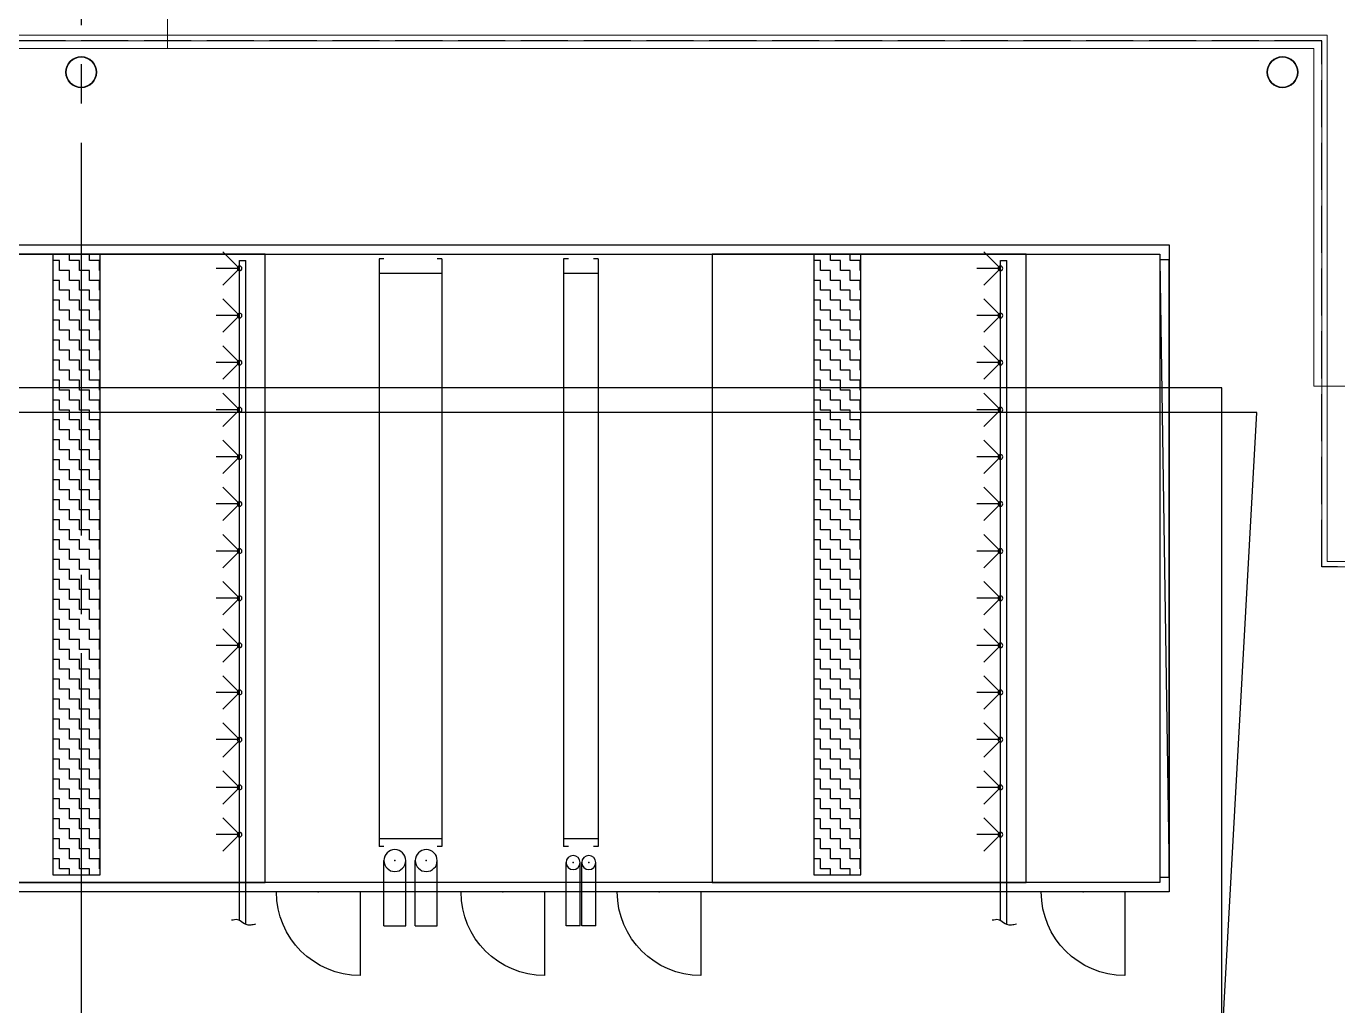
# Model space of a CAD drawing. Extents: x -18489 to 195597, y -1599 to 112111.
# Drawn here: x 11845 to 12680, y -664 to -41 of the extents above; entities that cross this region are included whole.
import ezdxf
from ezdxf.enums import TextEntityAlignment as Align

# ---------------------------------------------------------------- set-up
doc = ezdxf.new("R2010")
doc.units = 0
doc.header["$LTSCALE"] = 100
doc.linetypes.add('X-S-FAB-L10$0$COL-CEN-LIN', pattern=[3.25, 2.5, -0.25, 0.25, -0.25])
doc.linetypes.add('X-S-FAB-L10$0$HIDDEN', pattern=[0.4, 0.3, -0.1])
for name, color, linetype in [('188K-SM-03-F10-ELEC-EQ-Y2257103$0$MAU遮蔽線點料3', 2, 'Continuous'), ('188K-SM-03-F10-ELEC-EQ-Y2257103$0$MAU遮蔽線點料4', 3, 'Continuous'), ('188K-SM-03-F10-MECH-EQ-Y2257103$0$ARW', 151, 'Continuous'), ('X-S-FAB-L10$0$0-DIM-TXT', 8, 'Continuous'), ('X-S-FAB-L10$0$A-OBJE-MEP', 8, 'Continuous'), ('X-S-FAB-L10$0$A-WALL-EX', 8, 'Continuous'), ('X-S-FAB-L10$0$BLOCK', 8, 'Continuous'), ('X-S-FAB-L10$0$CCL', 8, 'X-S-FAB-L10$0$COL-CEN-LIN'), ('X-S-FAB-L10$0$HID', 8, 'X-S-FAB-L10$0$HIDDEN'), ('X-S-FAB-L10$0$S-FNDN', 8, 'Continuous')]:
    doc.layers.add(name, color=color, linetype=linetype)
doc.styles.add('X-S-FAB-L10$0$CHINA', font='simplex.shx', dxfattribs={"width": 0.75, "bigfont": 'chineset.shx'})
doc.styles.add('X-S-FAB-L10$0$Standard', font='', dxfattribs={"width": 0.8})
doc.styles.add('X-S-FAB-L10$0$TG_NOTE_TEXT', font='simplex.shx', dxfattribs={"width": 0.75, "bigfont": 'chineset.shx'})
doc.styles.get('X-S-FAB-L10$0$Standard').set_extended_font_data('Microsoft JhengHei')

# ---------------------------------------------------------------- blocks, each defined once
blk = doc.blocks.new('X-S-FAB-L10$0$FAB2-L05')
at = {"layer": 'X-S-FAB-L10$0$CCL'}
blk.add_line((-14280, 11005), (-14280, 0), dxfattribs=at)
blk = doc.blocks.new('X-S-FAB-L10')
at = {"layer": 'X-S-FAB-L10$0$A-OBJE-MEP', "lineweight": 0, "flags": 128}
for points in [[(11889.5, -70, 1), (11870.5, -70, 1)], [(12654.5, -70, 1), (12635.5, -70, 1)]]:
    blk.add_lwpolyline(points, format="xyb", close=True, dxfattribs=at)
at = {"layer": 'X-S-FAB-L10$0$A-OBJE-MEP', "lineweight": 0}
for centre in [(11880, -70), (12645, -70)]:
    blk.add_circle(centre, 10, dxfattribs=at)
at = {"layer": 'X-S-FAB-L10$0$A-WALL-EX', "lineweight": 0}
for p, q in [((12670, -46.5), (7705, -46.5)), ((12673.5, -46.5), (12670, -46.5)), ((12673.5, -46.5), (12670, -46.5)), ((12673.5, -50), (12673.5, -46.5)), ((12673.5, -381.5), (12673.5, -50)), ((12673.5, -381.5), (12685, -381.5)), ((12673.5, -381.5), (12685, -381.5))]:
    blk.add_line(p, q, dxfattribs=at)
at = {"layer": 'X-S-FAB-L10$0$A-WALL-EX', "lineweight": 0, "flags": 128}
for points in [[(7705, -50), (12670, -50)], [(7705, -50), (12670, -50)], [(7705, -50), (12670, -50)], [(7705, -50), (12670, -50)], [(7705, -50), (12670, -50)], [(7705, -50), (12670, -50)], [(7705, -50), (12670, -50)], [(7705, -50), (12670, -50)], [(12670, -50), (12670, -385)], [(12670, -385), (12673.5, -385)], [(12673.5, -385), (12716.5, -385)]]:
    blk.add_lwpolyline(points, dxfattribs=at)
at = {"layer": 'X-S-FAB-L10$0$HID'}
for p, q in [((12670, -50), (7705, -50)), ((12670, -385), (12670, -50)), ((12720, -385), (12670, -385))]:
    blk.add_line(p, q, dxfattribs=at)
at = {"layer": 'X-S-FAB-L10$0$S-FNDN', "lineweight": 0, "flags": 128}
for points in [[(11935, 9055), (4350, 9055), (4350, 7470), (9330, 7470), (9330, -55), (11935, -55), (11935, 4530), (11070, 4530), (11070, 5003), (11935, 5003)], [(11070, 4530), (11935, 4530), (11935, -55), (12665, -55), (12665, -270), (15175, -270), (15175, -55), (15905, -55), (15905, 4530), (16672.5, 4530), (16672.5, 5003), (15905, 5003), (15905, 9055), (11935, 9055), (11935, 5003), (11070, 5003)]]:
    blk.add_lwpolyline(points, close=True, dxfattribs=at)
at = {"layer": 'X-S-FAB-L10$0$BLOCK'}
blk.add_blockref('X-S-FAB-L10$0$FAB2-L05', (26160, -720), dxfattribs=at)
at = {"style": 'X-S-FAB-L10$0$TG_NOTE_TEXT', "width": 0.5, "flags": 1}
for p in [(7463.301, 9020), (18268.251, 8649), (11197.77, 4800.167), (16485.801, 4800.167), (25420.27, 2635), (13360, 320.001, 0), (7463.301, -33.333)]:
    blk.add_attdef('WH', text='', height=20, dxfattribs=at).set_placement(p, align=Align.BOTTOM_LEFT)
at = {"width": 0.5}
for style, p in [('X-S-FAB-L10$0$TG_NOTE_TEXT', (7585, 9020)), ('X-S-FAB-L10$0$TG_NOTE_TEXT', (18389.95, 8649)), ('X-S-FAB-L10$0$TG_NOTE_TEXT', (11117.5, 4813.5)), ('X-S-FAB-L10$0$TG_NOTE_TEXT', (16607.5, 4813.5)), ('X-S-FAB-L10$0$TG_NOTE_TEXT', (25350, 2635)), ('X-S-FAB-L10$0$Standard', (13129.375, 325.001, 0)), ('X-S-FAB-L10$0$TG_NOTE_TEXT', (7585, -20))]:
    blk.add_attdef('DESC', text='', height=10, dxfattribs=dict(at, style=style)).set_placement(p, align=Align.BOTTOM_LEFT)
for tag, style, p in [('TYPE', 'X-S-FAB-L10$0$TG_NOTE_TEXT', (7619.286, 9020)), ('NO', 'X-S-FAB-L10$0$TG_NOTE_TEXT', (7650.095, 9020)), ('TYPE', 'X-S-FAB-L10$0$TG_NOTE_TEXT', (18424.236, 8649)), ('NO', 'X-S-FAB-L10$0$TG_NOTE_TEXT', (18455.045, 8649)), ('NO', 'X-S-FAB-L10$0$TG_NOTE_TEXT', (11088.595, 4813.5)), ('TYPE', 'X-S-FAB-L10$0$TG_NOTE_TEXT', (11151.786, 4813.5)), ('TYPE', 'X-S-FAB-L10$0$TG_NOTE_TEXT', (16641.786, 4813.5)), ('NO', 'X-S-FAB-L10$0$TG_NOTE_TEXT', (16672.595, 4813.5)), ('NO', 'X-S-FAB-L10$0$TG_NOTE_TEXT', (25313, 2635)), ('TYPE', 'X-S-FAB-L10$0$TG_NOTE_TEXT', (25350, 2635)), ('NO', 'X-S-FAB-L10$0$Standard', (13100, 320.001, 0)), ('TYPE', 'X-S-FAB-L10$0$Standard', (13129.375, 320.001, 0)), ('TYPE', 'X-S-FAB-L10$0$TG_NOTE_TEXT', (7619.286, -20)), ('NO', 'X-S-FAB-L10$0$TG_NOTE_TEXT', (7650.095, -20))]:
    blk.add_attdef(tag, text='', height=10, dxfattribs=dict(at, style=style)).set_placement(p, align=Align.BOTTOM_RIGHT)
for rotation, style, p in [(180, 'X-S-FAB-L10$0$Standard', (317.625, 7480)), (180, 'X-S-FAB-L10$0$Standard', (1217.625, 7480)), (90, 'X-S-FAB-L10$0$TG_NOTE_TEXT', (24310, 3647.5)), (270, 'X-S-FAB-L10$0$TG_NOTE_TEXT', (17080, 1605))]:
    blk.add_attdef('DESC', text='', height=10, rotation=rotation, dxfattribs=dict(at, style=style)).set_placement(p, align=Align.BOTTOM_LEFT)
for tag, rotation, style, p in [('TYPE', 180, 'X-S-FAB-L10$0$Standard', (317.625, 7480)), ('NO', 180, 'X-S-FAB-L10$0$Standard', (347, 7480)), ('TYPE', 180, 'X-S-FAB-L10$0$Standard', (1217.625, 7480)), ('NO', 180, 'X-S-FAB-L10$0$Standard', (1247, 7480)), ('TYPE', 90, 'X-S-FAB-L10$0$TG_NOTE_TEXT', (24310, 3647.5)), ('NO', 90, 'X-S-FAB-L10$0$TG_NOTE_TEXT', (24310, 3610.5)), ('TYPE', 270, 'X-S-FAB-L10$0$TG_NOTE_TEXT', (17080, 1605)), ('NO', 270, 'X-S-FAB-L10$0$TG_NOTE_TEXT', (17080, 1573))]:
    blk.add_attdef(tag, text='', height=10, rotation=rotation, dxfattribs=dict(at, style=style)).set_placement(p, align=Align.BOTTOM_RIGHT)
at = {"style": 'X-S-FAB-L10$0$TG_NOTE_TEXT', "width": 0.5, "flags": 1}
for rotation, p in [(180, (43, 7480)), (180, (943, 7480)), (90, (24310, 3717.77)), (270, (17080, 1711.699))]:
    blk.add_attdef('WH', text='', height=20, rotation=rotation, dxfattribs=at).set_placement(p, align=Align.BOTTOM_LEFT)
at = {"layer": 'X-S-FAB-L10$0$0-DIM-TXT', "style": 'X-S-FAB-L10$0$CHINA', "width": 0.75}
for p in [(667.414, 7855.1, -2689.4), (22627.353, 6728.814), (25644.722, 6728.814), (24778.787, 5569.051), (1118.252, 4980), (417.801, 4594.623), (23874.84, 4355), (22927.43, 4330.122), (23749.869, 3901.367), (417.801, 3765.236), (1118.252, 3730), (417.801, 3115.79), (536.882, 2227.832), (16908.994, 1782.652), (888.445, 880.466), (16977.43, 750), (18878.841, 750), (25641.221, 553.233), (21364.03, 526.894)]:
    blk.add_attdef('HIG', text='', height=80, dxfattribs=at).set_placement(p, align=Align.MIDDLE_LEFT)
blk = doc.blocks.new('188K-SM-03-F10-MECH-EQ-Y2257103$0$A$C133B1A89')
at = {"color": 1}
for p, q in [((0, 3970), (0, 230)), ((0, 3970), (30, 3970)), ((190, 3970), (220, 3970)), ((220, 3970), (220, 230)), ((220, 3880), (0, 3880)), ((220, 280), (0, 280)), ((0, 230), (30, 230)), ((190, 230), (220, 230)), ((15.4, -275.5), (15.4, 127.1)), ((104.5, -275.5), (104.5, 127.1)), ((115.4, -275.5), (115.4, 127.1)), ((204.5, -275.5), (204.5, 127.1)), ((15.4, -275.5), (104.5, -275.5)), ((115.4, -275.5), (204.5, -275.5))]:
    blk.add_line(p, q, dxfattribs=at)
for centre in [(60, 127.1), (160, 127.1)]:
    blk.add_circle(centre, 44.5, dxfattribs=at)
for p in [(60, 127.1), (160, 127.1)]:
    blk.add_point(p, dxfattribs=at)
blk = doc.blocks.new('188K-SM-03-F10-MECH-EQ-Y2257103$0$A$C46594869')
at = {"color": 4}
for p, q in [((-50, 3970), (-50, 230)), ((-50, 3970), (-20, 3970)), ((320, 3970), (350, 3970)), ((350, 3970), (350, 230)), ((350, 3880), (-50, 3880)), ((350, 280), (-50, 280)), ((-50, 230), (-20, 230)), ((320, 230), (350, 230)), ((-19.9, -275.5), (-19.9, 139.9)), ((119.9, -275.5), (119.9, 139.9)), ((180.1, -275.5), (180.1, 139.9)), ((319.9, -275.5), (319.9, 140.2)), ((119.9, -275.5), (-19.9, -275.5)), ((319.9, -275.5), (180.1, -275.5))]:
    blk.add_line(p, q, dxfattribs=at)
for centre in [(50, 139.9), (250, 139.9)]:
    blk.add_circle(centre, 69.9, dxfattribs=at)
for p in [(50, 139.9), (250, 139.9)]:
    blk.add_point(p, dxfattribs=at)
blk = doc.blocks.new('188K-SM-03-F10-MECH-EQ-Y2257103$0$A$C0D54229D')
at = {"color": 2}
for q in [(0, -532), (532, 0)]:
    blk.add_line((0, 0), q, dxfattribs=at)
blk.add_arc((0, 0), 532, 270, 0, dxfattribs=at)
blk.add_point((266, 0))
blk = doc.blocks.new('188K-SM-03-F10-MECH-EQ-Y2257103$0$0-CRMAU-12W')
at = {"layer": '188K-SM-03-F10-MECH-EQ-Y2257103$0$ARW'}
h = blk.add_hatch(dxfattribs=at)
h.set_pattern_fill('ZIGZAG', color=256, scale=20, style=0)
h.set_pattern_definition([(0, (-17907, -9455), (63.5, 63.5), [63.5, -63.5]), (90, (-17843.5, -9455), (-63.5, 63.5), [63.5, -63.5])])
h.paths.add_polyline_path([(-16657, -60), (-16357, -60), (-16357, -4010), (-16657, -4010)])
h = blk.add_hatch(dxfattribs=at)
h.set_pattern_fill('ZIGZAG', color=256, scale=20, style=0)
h.set_pattern_definition([(0, (-13062, -9455), (63.5, 63.5), [63.5, -63.5]), (90, (-12998.5, -9455), (-63.5, 63.5), [63.5, -63.5])])
h.paths.add_polyline_path([(-11812, -60), (-11512, -60), (-11512, -4010), (-11812, -4010)])
at = {"color": 4}
for p, q in [((0, 0), (-18620, 0)), ((-18620, 0), (-18620, -4120)), ((-60, -60), (-18560, -60)), ((-18560, -60), (-18560, -4060)), ((-18560, -4060), (-60, -4060)), ((-18620, -4120), (0, -4120))]:
    blk.add_line(p, q, dxfattribs=at)
at = {"color": 6}
blk.add_line((-18560, -95), (-18620, -4025), dxfattribs=at)
for points in [[(-15709, -4060), (-17709, -4060), (-17709, -60), (-15709, -60)], [(-10864, -4060), (-12864, -4060), (-12864, -60), (-10864, -60)]]:
    blk.add_lwpolyline(points, close=True)
at = {"color": 5}
blk.add_lwpolyline([(-18620, -95), (-18560, -95), (-18560, -4025), (-18620, -4025)], close=True, dxfattribs=at)
at = {"color": 6}
blk.add_lwpolyline([(-18560, -4025), (-18620, -4025), (-18620, -95), (-18560, -95)], close=True, dxfattribs=at)
at = {"layer": '188K-SM-03-F10-MECH-EQ-Y2257103$0$ARW'}
for p, q in [((-17545.5, -149.9), (-17439.4, -43.8)), ((-16657, -4010), (-16657, -60)), ((-16657, -60), (-16357, -60)), ((-16357, -60), (-16357, -4010)), ((-12700.5, -149.9), (-12594.4, -43.8)), ((-11812, -4010), (-11812, -60)), ((-11812, -60), (-11512, -60)), ((-11512, -60), (-11512, -4010)), ((-17545.5, -100), (-17585.5, -100)), ((-17585.5, -4327.4), (-17585.5, -100)), ((-17545.5, -4302.6), (-17545.5, -100)), ((-17545.5, -149.9), (-17395.5, -149.9)), ((-17545.5, -149.9), (-17439.4, -256)), ((-12700.5, -100), (-12740.5, -100)), ((-12740.5, -4327.4), (-12740.5, -100)), ((-12700.5, -4302.6), (-12700.5, -100)), ((-12700.5, -149.9), (-12550.5, -149.9)), ((-12700.5, -149.9), (-12594.4, -256)), ((-17545.5, -449.9), (-17439.4, -343.8)), ((-12700.5, -449.9), (-12594.4, -343.8)), ((-17545.5, -449.9), (-17395.5, -449.9)), ((-17545.5, -449.9), (-17439.4, -556)), ((-17545.5, -449.9), (-17395.5, -449.9)), ((-17545.5, -449.9), (-17439.4, -556)), ((-12700.5, -449.9), (-12550.5, -449.9)), ((-12700.5, -449.9), (-12594.4, -556)), ((-12700.5, -449.9), (-12550.5, -449.9)), ((-12700.5, -449.9), (-12594.4, -556)), ((-17545.8, -749.6), (-17439.7, -643.5)), ((-12700.8, -749.6), (-12594.7, -643.5)), ((-17545.5, -749.9), (-17395.5, -749.9)), ((-17545.5, -749.9), (-17439.4, -856)), ((-12700.5, -749.9), (-12550.5, -749.9)), ((-12700.5, -749.9), (-12594.4, -856)), ((-17545.5, -1049.9), (-17439.4, -943.8)), ((-12700.5, -1049.9), (-12594.4, -943.8)), ((-17545.5, -1049.9), (-17395.5, -1049.9)), ((-17545.5, -1049.9), (-17439.4, -1156)), ((-12700.5, -1049.9), (-12550.5, -1049.9)), ((-12700.5, -1049.9), (-12594.4, -1156)), ((-17545.5, -1349.9), (-17439.4, -1243.8)), ((-12700.5, -1349.9), (-12594.4, -1243.8)), ((-17545.5, -1349.9), (-17395.5, -1349.9)), ((-17545.5, -1349.9), (-17439.4, -1456)), ((-12700.5, -1349.9), (-12550.5, -1349.9)), ((-12700.5, -1349.9), (-12594.4, -1456)), ((-17545.5, -1649.9), (-17439.4, -1543.8)), ((-12700.5, -1649.9), (-12594.4, -1543.8)), ((-17545.5, -1649.9), (-17395.5, -1649.9)), ((-17545.5, -1649.9), (-17439.4, -1756)), ((-12700.5, -1649.9), (-12550.5, -1649.9)), ((-12700.5, -1649.9), (-12594.4, -1756)), ((-17545.5, -1949.9), (-17439.4, -1843.8)), ((-12700.5, -1949.9), (-12594.4, -1843.8)), ((-17545.5, -1949.9), (-17395.5, -1949.9)), ((-17545.5, -1949.9), (-17439.4, -2056)), ((-12700.5, -1949.9), (-12550.5, -1949.9)), ((-12700.5, -1949.9), (-12594.4, -2056)), ((-17545.5, -2249.9), (-17439.4, -2143.8)), ((-12700.5, -2249.9), (-12594.4, -2143.8)), ((-17545.5, -2249.9), (-17395.5, -2249.9)), ((-17545.5, -2249.9), (-17439.4, -2356)), ((-12700.5, -2249.9), (-12550.5, -2249.9)), ((-12700.5, -2249.9), (-12594.4, -2356)), ((-17545.5, -2549.9), (-17439.4, -2443.8)), ((-12700.5, -2549.9), (-12594.4, -2443.8)), ((-17545.5, -2549.9), (-17395.5, -2549.9)), ((-17545.5, -2549.9), (-17439.4, -2656)), ((-12700.5, -2549.9), (-12550.5, -2549.9)), ((-12700.5, -2549.9), (-12594.4, -2656)), ((-17545.5, -2849.9), (-17439.4, -2743.8)), ((-12700.5, -2849.9), (-12594.4, -2743.8)), ((-17545.5, -2849.9), (-17395.5, -2849.9)), ((-17545.5, -2849.9), (-17439.4, -2956)), ((-12700.5, -2849.9), (-12550.5, -2849.9)), ((-12700.5, -2849.9), (-12594.4, -2956)), ((-17545.5, -3149.9), (-17439.4, -3043.8)), ((-12700.5, -3149.9), (-12594.4, -3043.8)), ((-17545.5, -3149.9), (-17395.5, -3149.9)), ((-17545.5, -3154.9), (-17439.4, -3261)), ((-12700.5, -3149.9), (-12550.5, -3149.9)), ((-12700.5, -3154.9), (-12594.4, -3261)), ((-17545.5, -3454.9), (-17439.4, -3348.8)), ((-12700.5, -3454.9), (-12594.4, -3348.8)), ((-17545.5, -3454.9), (-17395.5, -3454.9)), ((-17545.5, -3454.9), (-17439.4, -3561)), ((-12700.5, -3454.9), (-12550.5, -3454.9)), ((-12700.5, -3454.9), (-12594.4, -3561)), ((-17545.5, -3754.9), (-17439.4, -3648.8)), ((-12700.5, -3754.9), (-12594.4, -3648.8)), ((-17545.5, -3754.9), (-17395.5, -3754.9)), ((-17545.5, -3754.9), (-17439.4, -3861)), ((-12700.5, -3754.9), (-12550.5, -3754.9)), ((-12700.5, -3754.9), (-12594.4, -3861)), ((-16357, -4010), (-16657, -4010)), ((-11512, -4010), (-11812, -4010))]:
    blk.add_line(p, q, dxfattribs=at)
for centre in [(-17545.5, -149.9), (-12700.5, -149.9), (-17545.5, -449.9), (-17545.5, -449.9), (-12700.5, -449.9), (-12700.5, -449.9), (-17545.5, -749.9), (-12700.5, -749.9), (-17545.5, -1049.9), (-12700.5, -1049.9), (-17545.5, -1349.9), (-12700.5, -1349.9), (-17545.5, -1649.9), (-12700.5, -1649.9), (-17545.5, -1949.9), (-12700.5, -1949.9), (-17545.5, -2249.9), (-12700.5, -2249.9), (-17545.5, -2549.9), (-12700.5, -2549.9), (-17545.5, -2849.9), (-12700.5, -2849.9), (-17545.5, -3149.9), (-12700.5, -3149.9), (-17545.5, -3454.9), (-12700.5, -3454.9), (-17545.5, -3754.9), (-12700.5, -3754.9)]:
    blk.add_circle(centre, 15, dxfattribs=at)
for points in [[(-17646.9, -4324.9), (-17637.3, -4327.6), (-17571.1, -4341.5), (-17553.1, -4288.3), (-17507.2, -4297.9), (-17493.9, -4300.6)], [(-12801.9, -4324.9), (-12792.3, -4327.6), (-12726.1, -4341.5), (-12708.1, -4288.3), (-12662.2, -4297.9), (-12648.9, -4300.6)]]:
    blk.add_open_spline(points, degree=3, knots=[35.439113, 35.439113, 35.439113, 35.439113, 53.723943, 145.661055, 183.181794, 183.181794, 183.181794, 183.181794], dxfattribs=at)
at = {"color": 1}
for name, p in [('188K-SM-03-F10-MECH-EQ-Y2257103$0$A$C133B1A89', (-14984, -4060)), ('188K-SM-03-F10-MECH-EQ-Y2257103$0$A$C46594869', (-13939, -4060))]:
    blk.add_blockref(name, p, dxfattribs=at)
for p in [(-18337.5, -4120), (-15637.5, -4120), (-14642.5, -4120), (-13467.5, -4120)]:
    blk.add_blockref('188K-SM-03-F10-MECH-EQ-Y2257103$0$A$C0D54229D', p)
blk = doc.blocks.new('188K-SM-03-F10-MECH-EQ-Y2257103')
at = {"xscale": -0.1, "yscale": 0.1, "zscale": 0.1}
blk.add_blockref('188K-SM-03-F10-MECH-EQ-Y2257103$0$0-CRMAU-12W', (10710.83, -179.94), dxfattribs=at)
blk = doc.blocks.new('188K-SM-03-F10-ELEC-EQ-Y2257103')
at = {"layer": '188K-SM-03-F10-ELEC-EQ-Y2257103$0$MAU遮蔽線點料3'}
blk.add_lwpolyline([(11606.83, -916.3), (12593.79, -916.3), (12628.7, -286.58), (11403.96, -286.58), (11383.68, -507.63)], dxfattribs=at)
at = {"layer": '188K-SM-03-F10-ELEC-EQ-Y2257103$0$MAU遮蔽線點料4'}
blk.add_lwpolyline([(11607.25, -928.28), (12606.48, -928.28), (12606.48, -270.99), (11415.93, -270.99), (11415.93, -529.5)], dxfattribs=at)

msp = doc.modelspace()

# ---------------------------------------------------------------- block references
msp.add_blockref('X-S-FAB-L10', (0, 0))

# ---------------------------------------------------------------- next in the draw order: block references
msp.add_blockref('188K-SM-03-F10-MECH-EQ-Y2257103', (0, 0))

# ---------------------------------------------------------------- next in the draw order: block references
msp.add_blockref('188K-SM-03-F10-ELEC-EQ-Y2257103', (0, 0))

doc.saveas('drawing.dxf')
